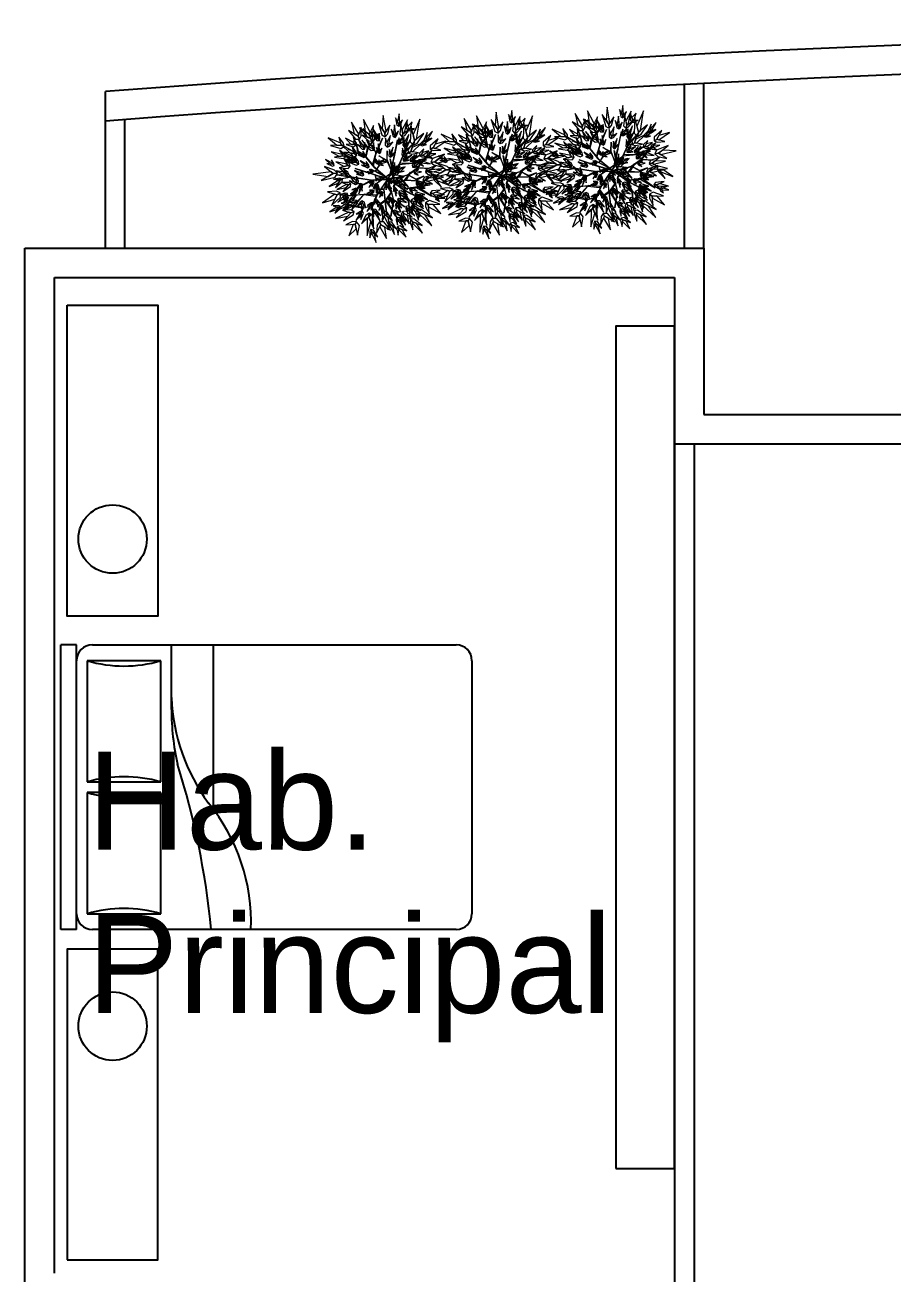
# Model space of a CAD drawing. Header units: millimetres. Extents: x -4 to 161, y -89 to 328.
# Drawn here: x 141.75 to 146.17, y 281.01 to 287.39 of the extents above; entities that cross this region are included whole.
import ezdxf
from ezdxf.enums import TextEntityAlignment as Align

# ---------------------------------------------------------------- set-up
doc = ezdxf.new("R2010")
doc.units = ezdxf.units.MM
doc.layers.add('19-JARDINERIA', color=80, linetype='Continuous', lineweight=0)
doc.layers.add('EQUIP-MOBILIARIO', color=253, linetype='Continuous')
doc.layers.add('VEGETACION', color=7, linetype='Continuous', lineweight=9, true_color=0xa3cf44)
doc.styles.add('ATT', font='txt')
doc.styles.get("Standard").update_dxf_attribs({"font": 'arial.ttf'})

# ---------------------------------------------------------------- blocks, each defined once
blk = doc.blocks.new('12PBED03')
at = {"color": 0, "linetype": 'ByBlock'}
for p, q in [((3, 54), (0, 54)), ((0, 0), (0, 54)), ((3, 0), (3, 54)), ((6, 54), (75, 54)), ((21, 41.758136), (21, 54)), ((29, 23), (29, 54)), ((19, 51), (5, 51)), ((5, 51), (5, 28)), ((19, 28), (19, 51)), ((78, 51), (78, 3)), ((5, 28), (19, 28)), ((5, 26), (5, 3)), ((19, 26), (5, 26)), ((19, 3), (19, 26)), ((5, 3), (19, 3)), ((3, 0), (0, 0)), ((75, 0), (6, 0))]:
    blk.add_line(p, q, dxfattribs=at)
for centre, radius, start, end in [((6, 51), 3, 90, 180), ((75, 51), 3, 0, 90), ((12, 75), 25, 253.739795, 286.260205), ((57.725806, 45.629032), 36.761918, 182.539782, 216.040311), ((69.004289, 41.742518), 48.004291, 179.981359, 192.466744), ((-120.191801, -13.95004), 149.36804, 5.357156, 17.666547), ((12, 4), 25, 73.739795, 106.260205), ((12, 50), 25, 253.739795, 286.260205), ((0.75, 1.5), 35.338541, 357.56726, 39.546081), ((6, 3), 3, 180, 270), ((12, -21), 25, 73.739795, 106.260205), ((75, 3), 3, 270, 0)]:
    blk.add_arc(centre, radius, start, end, dxfattribs=at)
at = {"color": 0, "linetype": 'ByBlock', "style": 'ATT'}
for tag, flags, p in [('ITEM', 3, (50, 33)), ('ROOM_NUMBER', 1, (50, 18.5))]:
    blk.add_attdef(tag, text='', height=6, dxfattribs=dict(at, flags=flags)).set_placement(p, align=Align.CENTER)
blk = doc.blocks.new('A$C50677734')
at = {"color": 62, "linetype": 'ByBlock'}
blk.add_line((0.961, 2.557, -0.722), (0.961, 2.557, -0.722), dxfattribs=at)
for points in [[(1.123, 2.924, -1.578), (1.129, 2.988, -1.599), (0.808, 3.358, -1.808), (0.983, 2.99, -1.637)], [(1.315, 3.068, -1.214), (1.333, 3.089, -1.219), (1.317, 3.296, -1.265), (1.286, 3.126, -1.227)], [(1.648, 2.969, -1.42), (1.665, 3.004, -1.431), (1.564, 3.287, -1.538), (1.584, 3.038, -1.45)], [(1.867, 3.082, -1.712), (1.859, 3.166, -1.767), (1.695, 3.391, -1.914), (1.78, 3.123, -1.739)], [(1.859, 3.166, -1.767), (1.89, 3.204, -1.791), (1.825, 3.556, -2.022), (1.791, 3.261, -1.829)], [(1.867, 3.082, -1.712), (1.931, 3.143, -1.752), (1.996, 3.335, -1.877), (1.859, 3.165, -1.766)], [(2.299, 2.934, -1.202), (2.351, 2.947, -1.232), (2.507, 3.287, -1.532), (2.294, 3.057, -1.286)], [(1.192, 2.831, -1.529), (1.123, 2.924, -1.578), (0.788, 3.079, -1.717), (1.07, 2.821, -1.556)], [(1.192, 2.831, -1.529), (1.215, 2.945, -1.562), (1.146, 3.213, -1.672), (1.124, 2.923, -1.578)], [(1.315, 3.019, -1.203), (1.315, 3.068, -1.214), (1.245, 3.206, -1.245), (1.274, 3.046, -1.209)], [(1.315, 3.019, -1.203), (1.35, 3.052, -1.211), (1.392, 3.161, -1.235), (1.315, 3.067, -1.214)], [(1.513, 2.725, -1.629), (1.532, 2.762, -1.651), (1.414, 3.037, -1.873), (1.438, 2.788, -1.691)], [(1.667, 2.9, -1.394), (1.648, 2.969, -1.42), (1.493, 3.132, -1.491), (1.597, 2.922, -1.408)], [(1.667, 2.9, -1.394), (1.705, 2.96, -1.412), (1.723, 3.129, -1.468), (1.648, 2.968, -1.419)], [(1.705, 2.693, -1.366), (1.731, 2.722, -1.378), (1.708, 3.017, -1.498), (1.661, 2.775, -1.399)], [(1.865, 2.675, -1.448), (1.865, 2.762, -1.463), (1.741, 3.005, -1.504), (1.792, 2.723, -1.456)], [(1.865, 2.762, -1.463), (1.895, 2.798, -1.469), (1.868, 3.165, -1.531), (1.813, 2.864, -1.48)], [(1.93, 2.667, -1.859), (1.922, 2.651, -1.892), (1.871, 2.952, -1.868), (1.89, 2.894, -1.859)], [(2.069, 2.847, -1.125), (2.069, 2.905, -1.191), (1.945, 3.069, -1.375), (1.996, 2.879, -1.161)], [(2.069, 2.905, -1.191), (2.099, 2.93, -1.218), (2.072, 3.177, -1.496), (2.018, 2.974, -1.268)], [(2.069, 2.847, -1.125), (2.13, 2.886, -1.169), (2.202, 3.016, -1.315), (2.069, 2.904, -1.19)], [(2.255, 2.858, -1.131), (2.299, 2.934, -1.202), (2.284, 3.228, -1.401), (2.198, 2.946, -1.171)], [(2.255, 2.858, -1.131), (2.353, 2.87, -1.179), (2.531, 2.993, -1.337), (2.298, 2.933, -1.201)], [(2.462, 2.651, -1.871), (2.511, 2.724, -1.961), (2.503, 3.029, -2.211), (2.403, 2.75, -1.92)], [(2.511, 2.724, -1.961), (2.567, 2.731, -1.998), (2.745, 3.062, -2.376), (2.509, 2.851, -2.066)], [(0.72, 2.525, -1.582), (0.702, 2.581, -1.617), (0.326, 2.719, -1.966), (0.588, 2.507, -1.679)], [(0.805, 2.484, -1.499), (0.785, 2.59, -1.555), (0.64, 2.774, -1.739), (0.721, 2.524, -1.581)], [(1.077, 2.671, -1.023), (1.062, 2.707, -1.034), (0.784, 2.819, -1.145), (0.983, 2.668, -1.054)], [(1.14, 2.639, -0.997), (1.077, 2.671, -1.023), (0.852, 2.664, -1.097), (1.078, 2.601, -1.011)], [(1.14, 2.639, -0.997), (1.121, 2.707, -1.015), (1.008, 2.833, -1.073), (1.078, 2.67, -1.023)], [(1.292, 2.521, -1.748), (1.316, 2.469, -1.764), (1.029, 2.757, -1.825), (1.123, 2.679, -1.782)], [(1.545, 1.991, -1.825), (1.545, 1.991, -1.791), (1.15, 2.824, -1.687)], [(1.339, 2.573, -1.131), (1.318, 2.63, -1.147), (1.177, 2.76, -1.19), (1.279, 2.587, -1.14)], [(1.318, 2.63, -1.147), (1.33, 2.662, -1.153), (1.223, 2.897, -1.218), (1.259, 2.685, -1.165)], [(1.277, 2.552, -1.715), (1.349, 2.86, -1.329), (1.26, 2.582, -1.705), (1.277, 2.552, -1.715)], [(1.339, 2.573, -1.131), (1.366, 2.626, -1.142), (1.368, 2.771, -1.176), (1.319, 2.629, -1.147)], [(1.535, 2.658, -1.576), (1.513, 2.725, -1.629), (1.334, 2.874, -1.776), (1.454, 2.672, -1.605)], [(1.535, 2.658, -1.576), (1.578, 2.722, -1.612), (1.598, 2.893, -1.729), (1.513, 2.724, -1.628)], [(1.705, 2.623, -1.337), (1.705, 2.693, -1.366), (1.599, 2.888, -1.446), (1.643, 2.662, -1.353)], [(1.705, 2.504, -0.643), (1.705, 2.574, -0.671), (1.599, 2.769, -0.751), (1.643, 2.542, -0.659)], [(1.745, 2.671, -1.296), (1.744, 2.691, -1.3), (1.631, 2.792, -1.349), (1.7, 2.686, -1.309)], [(1.77, 2.645, -1.284), (1.745, 2.671, -1.296), (1.637, 2.707, -1.328), (1.734, 2.638, -1.29)], [(1.705, 2.574, -0.671), (1.731, 2.603, -0.683), (1.708, 2.898, -0.804), (1.661, 2.656, -0.705)], [(1.705, 2.623, -1.337), (1.757, 2.67, -1.356), (1.82, 2.825, -1.42), (1.705, 2.692, -1.365)], [(1.705, 2.504, -0.643), (1.757, 2.551, -0.662), (1.82, 2.706, -0.725), (1.705, 2.573, -0.671)], [(1.77, 2.645, -1.284), (1.772, 2.681, -1.292), (1.739, 2.76, -1.317), (1.746, 2.671, -1.295)], [(1.865, 2.675, -1.448), (1.925, 2.734, -1.458), (1.998, 2.926, -1.491), (1.865, 2.761, -1.463)], [(1.965, 2.465, -0.591), (1.965, 2.515, -0.595), (1.895, 2.655, -0.608), (1.924, 2.493, -0.593)], [(1.957, 2.443, -1.892), (1.969, 2.468, -1.849), (1.93, 2.667, -1.859), (1.922, 2.651, -1.892)], [(1.926, 2.659, -1.886), (1.953, 2.694, -1.886), (2.134, 2.891, -2.021)], [(1.965, 2.515, -0.595), (1.983, 2.536, -0.597), (1.967, 2.748, -0.617), (1.936, 2.574, -0.601)], [(2.114, 2.599, -0.969), (2.135, 2.649, -1.002), (2.111, 2.821, -1.094), (2.078, 2.647, -0.987)], [(2.114, 2.599, -0.969), (2.168, 2.616, -0.991), (2.262, 2.705, -1.064), (2.134, 2.648, -1.001)], [(2.135, 2.649, -1.002), (2.163, 2.661, -1.016), (2.234, 2.877, -1.155), (2.125, 2.721, -1.041)], [(2.228, 2.382, -0.631), (2.247, 2.438, -0.677), (2.201, 2.631, -0.807), (2.18, 2.434, -0.656)], [(2.182, 2.555, -1.696), (2.213, 2.577, -1.653), (2.268, 2.796, -1.696)], [(2.247, 2.438, -0.677), (2.28, 2.453, -0.697), (2.34, 2.698, -0.892), (2.228, 2.519, -0.732)], [(2.408, 2.565, -1.556), (2.432, 2.631, -1.61), (2.383, 2.857, -1.76), (2.353, 2.626, -1.586)], [(2.408, 2.565, -1.556), (2.481, 2.589, -1.592), (2.603, 2.71, -1.711), (2.432, 2.63, -1.609)], [(2.432, 2.631, -1.61), (2.47, 2.648, -1.632), (2.546, 2.934, -1.858), (2.412, 2.726, -1.673)], [(2.462, 2.651, -1.871), (2.567, 2.651, -1.932), (2.762, 2.756, -2.131), (2.51, 2.723, -1.96)], [(2.51, 2.407, -0.8), (2.541, 2.461, -0.81), (2.549, 2.656, -0.837), (2.482, 2.463, -0.805)], [(2.541, 2.461, -0.81), (2.572, 2.474, -0.814), (2.684, 2.711, -0.856), (2.545, 2.543, -0.821)], [(0.467, 2.31, -1.383), (0.457, 2.34, -1.396), (0.24, 2.43, -1.521), (0.393, 2.307, -1.418)], [(0.517, 2.284, -1.354), (0.467, 2.31, -1.383), (0.289, 2.302, -1.466), (0.466, 2.252, -1.37)], [(0.658, 2.174, -1.27), (0.644, 2.204, -1.276), (0.4, 2.295, -1.33), (0.577, 2.171, -1.284)], [(0.805, 2.484, -1.499), (0.72, 2.525, -1.582), (0.404, 2.48, -1.814), (0.713, 2.413, -1.545)], [(0.517, 2.284, -1.354), (0.503, 2.34, -1.374), (0.418, 2.443, -1.44), (0.468, 2.31, -1.383)], [(0.841, 2.331, -1.236), (0.822, 2.362, -1.255), (0.568, 2.395, -1.447), (0.762, 2.304, -1.29)], [(0.714, 2.148, -1.257), (0.695, 2.205, -1.268), (0.593, 2.309, -1.298), (0.659, 2.174, -1.27)], [(0.9, 2.318, -1.191), (0.841, 2.331, -1.236), (0.653, 2.264, -1.363), (0.854, 2.264, -1.216)], [(0.691, 2.205, -0.886), (0.724, 2.236, -0.907), (0.768, 2.376, -0.967), (0.681, 2.252, -0.898)], [(0.724, 2.236, -0.907), (0.75, 2.237, -0.916), (0.879, 2.381, -1.006), (0.743, 2.295, -0.932)], [(0.9, 2.318, -1.191), (0.871, 2.377, -1.222), (0.754, 2.467, -1.322), (0.842, 2.331, -1.236)], [(1.136, 1.939, -1.405), (1.119, 1.944, -1.405), (0.786, 2.359, -0.728)], [(1.103, 2.424, -1.414), (1.093, 2.462, -1.424), (0.831, 2.61, -1.53), (1.009, 2.434, -1.443)], [(1.163, 2.385, -1.389), (1.103, 2.424, -1.414), (0.879, 2.447, -1.484), (1.095, 2.355, -1.403)], [(1.163, 2.385, -1.389), (1.152, 2.455, -1.406), (1.055, 2.594, -1.461), (1.104, 2.424, -1.414)], [(1.273, 2.231, -0.709), (1.282, 2.288, -0.757), (1.202, 2.464, -0.893), (1.217, 2.272, -0.736)], [(1.33, 2.105, -1.405), (1.342, 2.091, -1.387), (1.236, 2.318, -0.976)], [(1.282, 2.288, -0.757), (1.311, 2.308, -0.778), (1.326, 2.552, -0.982), (1.249, 2.362, -0.814)], [(1.273, 2.231, -0.709), (1.331, 2.261, -0.741), (1.412, 2.379, -0.849), (1.282, 2.287, -0.757)], [(1.552, 2.236, -0.472), (1.543, 2.284, -0.484), (1.45, 2.403, -0.529), (1.508, 2.254, -0.486)], [(1.543, 2.284, -0.484), (1.556, 2.308, -0.486), (1.503, 2.508, -0.538), (1.505, 2.334, -0.503)], [(1.552, 2.236, -0.472), (1.58, 2.277, -0.474), (1.599, 2.393, -0.493), (1.543, 2.284, -0.484)], [(1.711, 1.973, -1.516), (1.711, 1.988, -1.568), (1.555, 2.518, -0.839), (1.555, 2.518, -0.832)], [(1.795, 2.242, -2.207), (1.795, 2.291, -2.217), (1.724, 2.429, -2.245), (1.754, 2.269, -2.213)], [(1.795, 2.239, -0.397), (1.795, 2.288, -0.406), (1.724, 2.426, -0.434), (1.754, 2.266, -0.402)], [(1.795, 2.291, -2.217), (1.812, 2.312, -2.221), (1.797, 2.52, -2.263), (1.766, 2.349, -2.229)], [(1.795, 2.288, -0.406), (1.812, 2.309, -0.411), (1.797, 2.517, -0.452), (1.766, 2.346, -0.418)], [(1.795, 2.242, -2.207), (1.83, 2.275, -2.214), (1.871, 2.385, -2.236), (1.795, 2.291, -2.217)], [(1.795, 2.239, -0.397), (1.83, 2.272, -0.403), (1.871, 2.381, -0.425), (1.795, 2.287, -0.406)], [(1.878, 2.147, -2.168), (1.863, 2.117, -2.134), (1.961, 2.451, -1.843), (1.965, 2.459, -1.859)], [(1.905, 2.203, -2.055), (1.886, 2.164, -2.097), (2.192, 2.281, -1.405), (2.2, 2.298, -1.405)], [(1.961, 2.451, -1.843), (1.965, 2.459, -1.859), (2.182, 2.555, -1.696), (2.174, 2.538, -1.678)], [(1.965, 2.465, -0.591), (2, 2.499, -0.594), (2.042, 2.61, -0.604), (1.965, 2.514, -0.595)], [(2.182, 2.555, -1.696), (2.174, 2.538, -1.678), (2.638, 2.513, -1.329), (2.649, 2.535, -1.329)], [(2.192, 2.281, -1.405), (2.2, 2.298, -1.405), (2.621, 2.372, -0.728)], [(2.2, 2.298, -1.405), (2.2, 2.298, -1.372), (2.322, 2.487, -0.967), (2.29, 2.462, -1.071)], [(2.228, 2.382, -0.631), (2.29, 2.403, -0.662), (2.392, 2.508, -0.765), (2.247, 2.438, -0.676)], [(2.243, 2.205, -0.515), (2.276, 2.236, -0.536), (2.32, 2.376, -0.596), (2.233, 2.252, -0.527)], [(2.276, 2.236, -0.536), (2.302, 2.237, -0.545), (2.431, 2.381, -0.635), (2.295, 2.295, -0.561)], [(2.495, 2.142, -0.603), (2.548, 2.16, -0.654), (2.661, 2.312, -0.795), (2.503, 2.211, -0.631)], [(2.51, 2.407, -0.8), (2.569, 2.423, -0.806), (2.682, 2.517, -0.828), (2.54, 2.461, -0.809)], [(0.532, 1.96, -1.921), (0.519, 2.009, -1.929), (0.182, 2.207, -2.011), (0.412, 1.977, -1.944)], [(0.608, 1.908, -1.901), (0.532, 1.96, -1.921), (0.244, 1.998, -1.975), (0.522, 1.873, -1.912)], [(0.714, 2.148, -1.257), (0.658, 2.174, -1.27), (0.464, 2.166, -1.302), (0.661, 2.116, -1.262)], [(0.608, 1.908, -1.901), (0.594, 1.997, -1.914), (0.47, 2.177, -1.958), (0.533, 1.96, -1.92)], [(0.82, 2.024, -1.052), (0.798, 2.058, -1.06), (0.496, 2.125, -1.139), (0.725, 2.007, -1.074)], [(0.891, 2.003, -1.033), (0.82, 2.024, -1.052), (0.594, 1.981, -1.104), (0.834, 1.955, -1.044)], [(0.817, 1.749, -1.696), (0.835, 1.749, -1.678), (0.654, 2.178, -1.329), (0.63, 2.178, -1.329)], [(0.691, 2.205, -0.886), (0.737, 2.201, -0.9), (0.839, 2.241, -0.948), (0.724, 2.236, -0.907)], [(0.891, 2.003, -1.033), (0.858, 2.067, -1.046), (0.721, 2.174, -1.087), (0.821, 2.024, -1.052)], [(0.969, 2.14, -0.936), (0.954, 2.161, -0.943), (0.754, 2.188, -1.013), (0.909, 2.123, -0.956)], [(1.119, 1.944, -1.405), (1.119, 1.944, -1.372), (0.8, 1.994, -0.967), (0.83, 1.966, -1.071)], [(1.016, 2.13, -0.919), (0.969, 2.14, -0.936), (0.825, 2.098, -0.983), (0.982, 2.095, -0.929)], [(1.016, 2.13, -0.919), (0.992, 2.171, -0.931), (0.897, 2.233, -0.968), (0.97, 2.14, -0.936)], [(1.112, 2.184, -2.148), (1.096, 2.205, -2.155), (0.897, 2.232, -2.225), (1.052, 2.167, -2.167)], [(1.308, 2.131, -1.375), (1.33, 2.105, -1.405), (0.933, 2.241, -1.234)], [(1.159, 2.174, -2.131), (1.112, 2.184, -2.148), (0.968, 2.143, -2.194), (1.124, 2.139, -2.14)], [(1.159, 2.174, -2.131), (1.135, 2.215, -2.142), (1.04, 2.277, -2.179), (1.113, 2.184, -2.147)], [(1.273, 2.144, -0.577), (1.247, 2.153, -0.58), (1.056, 2.065, -0.61), (1.228, 2.096, -0.585)], [(1.319, 2.162, -0.57), (1.276, 2.183, -0.574), (1.158, 2.183, -0.59), (1.273, 2.145, -0.577)], [(1.319, 2.162, -0.57), (1.273, 2.144, -0.577), (1.167, 2.029, -0.597), (1.308, 2.113, -0.574)], [(1.564, 1.963, -1.791), (1.527, 2.007, -1.791), (1.33, 2.105, -1.405), (1.342, 2.091, -1.387)], [(1.558, 1.938, -0.414), (1.533, 1.964, -0.416), (1.449, 1.995, -0.424), (1.521, 1.938, -0.417)], [(1.794, 1.654, -2.278), (1.794, 1.654, -2.321), (1.561, 1.967, -1.825), (1.561, 1.967, -1.791)], [(1.709, 1.979, -1.568), (1.692, 1.972, -1.525), (1.593, 1.873, -1.157), (1.624, 1.886, -1.157)], [(1.745, 2.113, -0.765), (1.744, 2.133, -0.77), (1.631, 2.234, -0.818), (1.7, 2.128, -0.778)], [(1.77, 2.087, -0.753), (1.745, 2.113, -0.765), (1.637, 2.149, -0.797), (1.734, 2.08, -0.76)], [(1.818, 1.675, -2.321), (1.818, 1.675, -2.407), (1.711, 1.982, -1.568), (1.711, 1.963, -1.525)], [(1.77, 2.087, -0.753), (1.772, 2.123, -0.761), (1.739, 2.202, -0.787), (1.746, 2.113, -0.765)], [(1.814, 1.871, -1.157), (1.776, 2.169, -0.566), (1.817, 1.847, -1.105)], [(1.793, 2.036, -0.805), (1.973, 2.045, -0.542), (1.793, 2.047, -0.738)], [(1.817, 1.648, -2.64), (1.821, 1.684, -2.64), (1.868, 2.15, -2.168), (1.864, 2.117, -2.134)], [(2.011, 2.088, -0.394), (2.021, 2.116, -0.434), (1.995, 2.238, -0.531), (1.985, 2.129, -0.407)], [(1.991, 2.094, -0.392), (2.027, 2.063, -0.408), (2.176, 2.023, -0.44), (2.04, 2.105, -0.392)], [(1.991, 2.094, -0.392), (1.991, 2.049, -0.411), (2.041, 1.951, -0.457), (2.026, 2.063, -0.408)], [(2.021, 2.116, -0.434), (2.038, 2.118, -0.455), (2.07, 2.246, -0.622), (2.011, 2.167, -0.475)], [(2.011, 2.088, -0.394), (2.044, 2.086, -0.429), (2.098, 2.124, -0.528), (2.021, 2.116, -0.434)], [(2.027, 2.063, -0.408), (2.03, 2.038, -0.419), (2.191, 1.916, -0.486), (2.089, 2.046, -0.422)], [(2.21, 1.954, -0.924), (2.18, 1.912, -0.952), (2.179, 2.19, -0.652)], [(2.21, 1.954, -0.918), (2.218, 1.957, -0.952), (2.413, 2.087, -0.719)], [(2.243, 2.205, -0.515), (2.289, 2.201, -0.529), (2.391, 2.241, -0.577), (2.276, 2.236, -0.536)], [(2.316, 1.925, -0.35), (2.363, 1.94, -0.358), (2.474, 2.049, -0.382), (2.329, 1.973, -0.354)], [(2.39, 1.852, -1.215), (2.359, 1.839, -1.258), (2.801, 2.02, -1.105), (2.628, 1.949, -1.123)], [(2.363, 1.94, -0.358), (2.388, 1.93, -0.362), (2.583, 2.008, -0.398), (2.41, 1.986, -0.368)], [(2.495, 2.142, -0.603), (2.548, 2.105, -0.637), (2.685, 2.087, -0.749), (2.547, 2.16, -0.653)], [(2.548, 2.16, -0.654), (2.578, 2.143, -0.675), (2.794, 2.243, -0.888), (2.595, 2.223, -0.713)], [(0.346, 1.694, -1.858), (0.313, 1.738, -1.908), (0, 1.665, -2.398), (0.26, 1.605, -1.991)], [(0.42, 1.701, -1.741), (0.346, 1.694, -1.858), (0.143, 1.479, -2.175), (0.382, 1.583, -1.8)], [(0.42, 1.701, -1.741), (0.367, 1.791, -1.824), (0.199, 1.889, -2.087), (0.347, 1.694, -1.856)], [(0.684, 1.729, -0.948), (0.662, 1.75, -0.962), (0.437, 1.731, -1.103), (0.621, 1.692, -0.987)], [(0.737, 1.729, -0.914), (0.684, 1.729, -0.948), (0.535, 1.64, -1.041), (0.708, 1.677, -0.933)], [(0.737, 1.729, -0.914), (0.701, 1.772, -0.937), (0.583, 1.824, -1.011), (0.685, 1.729, -0.947)], [(0.915, 1.862, -1.002), (0.884, 1.874, -1.027), (0.732, 1.75, -1.279), (0.892, 1.796, -1.072)], [(0.954, 1.887, -0.942), (0.9, 1.914, -0.982), (0.78, 1.912, -1.115), (0.915, 1.863, -1.001)], [(1.026, 1.631, -0.669), (1.006, 1.648, -0.673), (0.797, 1.633, -0.714), (0.968, 1.601, -0.681)], [(0.954, 1.887, -0.942), (0.915, 1.862, -1.002), (0.862, 1.703, -1.169), (0.965, 1.821, -0.975)], [(1.076, 1.631, -0.659), (1.042, 1.665, -0.666), (0.933, 1.707, -0.688), (1.027, 1.631, -0.669)], [(1.316, 1.654, -2.168), (1.349, 1.654, -2.134), (1.006, 1.596, -1.843), (0.997, 1.596, -1.859)], [(1.186, 1.643, -1.264), (1.141, 1.634, -1.282), (1.059, 1.571, -1.341), (1.165, 1.606, -1.291)], [(1.256, 1.667, -2.055), (1.297, 1.654, -2.097), (1.136, 1.939, -1.405), (1.119, 1.944, -1.405)], [(1.186, 1.643, -1.264), (1.165, 1.605, -1.291), (1.169, 1.466, -1.365), (1.21, 1.602, -1.279)], [(1.323, 1.803, -1.082), (1.317, 1.823, -1.085), (1.181, 1.898, -1.12), (1.275, 1.808, -1.092)], [(1.354, 1.783, -1.074), (1.323, 1.803, -1.082), (1.208, 1.815, -1.105), (1.32, 1.768, -1.078)], [(1.354, 1.783, -1.074), (1.347, 1.819, -1.079), (1.296, 1.889, -1.098), (1.324, 1.803, -1.082)], [(1.821, 1.654, -2.64), (1.784, 1.654, -2.64), (1.316, 1.654, -2.168), (1.349, 1.654, -2.134)], [(1.5, 1.824, -0.362), (1.475, 1.825, -0.371), (1.34, 1.693, -0.47), (1.479, 1.768, -0.389)], [(1.5, 1.8, -1.849), (1.475, 1.801, -1.859), (1.34, 1.669, -1.958), (1.479, 1.744, -1.876)], [(1.52, 1.938, -0.417), (1.505, 1.951, -0.419), (1.346, 1.939, -0.433), (1.476, 1.916, -0.421)], [(1.534, 1.852, -0.338), (1.489, 1.86, -0.354), (1.386, 1.828, -0.406), (1.5, 1.824, -0.361)], [(1.534, 1.828, -1.825), (1.489, 1.836, -1.841), (1.386, 1.804, -1.893), (1.5, 1.8, -1.849)], [(1.527, 1.593, -1.568), (1.545, 1.593, -1.525), (1.402, 1.746, -1.157), (1.392, 1.746, -1.157)], [(1.558, 1.938, -0.414), (1.52, 1.938, -0.417), (1.415, 1.885, -0.427), (1.537, 1.907, -0.416)], [(1.534, 1.852, -0.338), (1.5, 1.824, -0.362), (1.45, 1.69, -0.427), (1.542, 1.805, -0.351)], [(1.534, 1.828, -1.825), (1.5, 1.8, -1.849), (1.45, 1.666, -1.914), (1.542, 1.781, -1.838)], [(1.794, 1.657, -2.321), (1.794, 1.657, -2.407), (1.527, 1.59, -1.568), (1.545, 1.59, -1.525)], [(2.017, 1.654, -1.148), (2.017, 1.654, -1.191), (1.552, 1.829, -0.48), (1.573, 1.829, -0.575)], [(1.781, 1.633, -2.168), (1.807, 1.655, -2.134), (1.586, 1.386, -1.843), (1.579, 1.38, -1.859)], [(1.745, 1.8, -2.15), (1.744, 1.82, -2.155), (1.631, 1.921, -2.203), (1.7, 1.815, -2.163)], [(1.77, 1.774, -2.138), (1.745, 1.8, -2.15), (1.637, 1.835, -2.182), (1.734, 1.767, -2.145)], [(1.77, 1.774, -2.138), (1.772, 1.809, -2.146), (1.739, 1.889, -2.172), (1.746, 1.799, -2.15)], [(1.755, 1.63, -0.626), (1.778, 1.604, -0.662), (1.897, 1.577, -0.762), (1.799, 1.643, -0.646)], [(1.821, 1.611, -2.682), (1.821, 1.596, -4.18), (1.76, 1.648, -4.18), (1.775, 1.648, -2.682)], [(1.812, 1.648, -4.18), (1.76, 1.648, -4.18), (1.775, 1.648, -2.682), (1.812, 1.648, -2.682)], [(1.818, 1.648, -2.64), (1.775, 1.648, -2.682), (1.775, 1.648, -2.682), (1.803, 1.648, -2.364)], [(1.778, 1.654, -2.597), (1.821, 1.654, -2.64), (1.836, 1.654, -2.364), (1.794, 1.654, -2.321)], [(1.836, 1.654, -2.364), (1.794, 1.654, -2.321), (1.907, 1.654, -2.03), (1.907, 1.654, -2.073)], [(1.815, 1.645, -2.64), (1.841, 1.62, -2.64), (2.004, 1.434, -2.444), (1.98, 1.457, -2.41)], [(1.818, 1.452, -1.148), (1.818, 1.452, -1.191), (2.281, 1.899, -0.48), (2.189, 1.795, -0.575)], [(1.818, 1.838, -1.157), (1.818, 1.872, -1.157), (1.818, 1.685, -0.471), (1.818, 1.685, -0.581)], [(1.818, 1.691, -2.597), (1.818, 1.648, -2.64), (1.818, 1.633, -2.364), (1.818, 1.675, -2.321)], [(1.818, 1.633, -2.364), (1.818, 1.675, -2.321), (1.818, 1.562, -2.03), (1.818, 1.562, -2.073)], [(1.821, 1.654, -2.64), (1.821, 1.611, -2.682), (1.821, 1.596, -2.407), (1.821, 1.639, -2.364)], [(1.821, 1.648, -4.18), (1.821, 1.596, -4.18), (1.821, 1.611, -2.682), (1.821, 1.648, -2.682)], [(1.907, 1.654, -2.03), (1.907, 1.654, -2.073), (2.289, 1.624, -1.825), (2.289, 1.624, -1.791)], [(1.908, 1.655, -2.03), (1.948, 1.672, -1.996), (2.01, 1.697, -1.543), (1.993, 1.69, -1.516)], [(1.929, 1.586, -1.343), (2.001, 1.564, -1.411), (2.243, 1.636, -1.598), (1.994, 1.653, -1.381)], [(2.01, 1.697, -1.543), (1.993, 1.69, -1.516), (2.35, 1.836, -1.225), (2.359, 1.839, -1.252)], [(1.999, 1.695, -1.516), (2.026, 1.686, -1.473), (2.06, 1.654, -1.182), (2.032, 1.654, -1.182)], [(2.05, 1.713, -1.182), (2.024, 1.703, -1.182), (2.082, 1.611, -0.505)], [(2.041, 1.71, -1.182), (2.05, 1.713, -1.114), (2.21, 1.954, -0.918), (2.218, 1.957, -0.952)], [(2.102, 1.634, -0.321), (2.131, 1.656, -0.331), (2.18, 1.753, -0.377), (2.098, 1.668, -0.337)], [(2.102, 1.634, -0.321), (2.138, 1.63, -0.319), (2.223, 1.656, -0.331), (2.131, 1.655, -0.331)], [(2.131, 1.656, -0.331), (2.152, 1.655, -0.331), (2.268, 1.754, -0.377), (2.152, 1.696, -0.35)], [(2.289, 1.624, -1.825), (2.289, 1.624, -1.791), (2.997, 1.751, -1.687)], [(2.316, 1.925, -0.35), (2.358, 1.902, -0.355), (2.475, 1.896, -0.374), (2.362, 1.94, -0.358)], [(2.35, 1.836, -1.225), (2.359, 1.839, -1.252), (2.566, 1.924, -0.805), (2.501, 1.897, -0.9)], [(2.531, 1.651, -0.504), (2.581, 1.665, -0.54), (2.697, 1.79, -0.639), (2.545, 1.708, -0.524)], [(2.531, 1.651, -0.504), (2.577, 1.619, -0.528), (2.702, 1.6, -0.607), (2.581, 1.665, -0.539)], [(0.705, 1.505, -1.412), (0.648, 1.518, -1.429), (0.277, 1.271, -1.607), (0.629, 1.387, -1.461)], [(0.797, 1.557, -1.369), (0.697, 1.59, -1.398), (0.448, 1.558, -1.491), (0.706, 1.506, -1.411)], [(0.797, 1.557, -1.369), (0.705, 1.505, -1.412), (0.526, 1.223, -1.529), (0.792, 1.447, -1.393)], [(0.945, 1.519, -0.812), (0.888, 1.502, -0.82), (0.779, 1.404, -0.848), (0.917, 1.465, -0.824)], [(0.917, 1.465, -0.824), (0.886, 1.451, -0.83), (0.784, 1.211, -0.882), (0.916, 1.383, -0.839)], [(1.016, 1.596, -1.892), (0.988, 1.596, -1.849), (0.826, 1.473, -1.859), (0.844, 1.473, -1.892)], [(1.076, 1.631, -0.659), (1.026, 1.631, -0.669), (0.888, 1.56, -0.696), (1.048, 1.589, -0.665)], [(0.945, 1.519, -0.812), (0.917, 1.465, -0.824), (0.917, 1.271, -0.859), (0.976, 1.465, -0.819)], [(1.11, 1.381, -0.709), (1.084, 1.382, -0.717), (0.945, 1.244, -0.801), (1.087, 1.324, -0.732)], [(1.145, 1.411, -0.689), (1.099, 1.417, -0.702), (0.994, 1.383, -0.746), (1.11, 1.381, -0.708)], [(1.536, 1.59, -1.516), (1.521, 1.59, -1.568), (1.004, 1.136, -0.839), (1.004, 1.136, -0.832)], [(1.145, 1.411, -0.689), (1.11, 1.381, -0.709), (1.056, 1.243, -0.764), (1.152, 1.362, -0.7)], [(1.165, 1.605, -1.291), (1.141, 1.598, -1.302), (1.067, 1.432, -1.414), (1.166, 1.547, -1.322)], [(1.423, 1.593, -0.708), (1.408, 1.603, -0.718), (1.288, 1.562, -0.815), (1.394, 1.563, -0.735)], [(1.431, 1.359, -0.561), (1.386, 1.346, -0.571), (1.3, 1.27, -0.604), (1.41, 1.317, -0.576)], [(1.409, 1.316, -0.576), (1.385, 1.306, -0.582), (1.306, 1.118, -0.644), (1.41, 1.252, -0.593)], [(1.452, 1.6, -0.685), (1.427, 1.621, -0.701), (1.355, 1.635, -0.752), (1.424, 1.593, -0.708)], [(1.452, 1.6, -0.685), (1.423, 1.593, -0.708), (1.355, 1.522, -0.773), (1.444, 1.566, -0.698)], [(1.431, 1.359, -0.561), (1.409, 1.316, -0.576), (1.411, 1.164, -0.617), (1.456, 1.316, -0.569)], [(1.672, 1.619, -0.621), (1.628, 1.605, -0.636), (1.548, 1.531, -0.682), (1.653, 1.578, -0.642)], [(1.653, 1.577, -0.642), (1.63, 1.567, -0.651), (1.563, 1.386, -0.741), (1.657, 1.516, -0.667)], [(1.772, 1.434, -0.924), (1.763, 1.434, -0.857), (1.564, 1.222, -0.557)], [(1.713, 1.399, -0.317), (1.681, 1.392, -0.332), (1.622, 1.347, -0.381), (1.699, 1.372, -0.339)], [(1.699, 1.371, -0.339), (1.682, 1.366, -0.348), (1.632, 1.246, -0.441), (1.702, 1.329, -0.365)], [(1.672, 1.619, -0.621), (1.653, 1.577, -0.642), (1.664, 1.432, -0.702), (1.699, 1.579, -0.633)], [(1.713, 1.399, -0.317), (1.699, 1.371, -0.339), (1.706, 1.271, -0.401), (1.733, 1.369, -0.329)], [(1.818, 1.409, -1.182), (1.818, 1.437, -1.182), (1.711, 1.418, -0.505)], [(1.755, 1.63, -0.626), (1.745, 1.589, -0.65), (1.766, 1.503, -0.73), (1.778, 1.604, -0.661)], [(1.778, 1.604, -0.662), (1.775, 1.581, -0.677), (1.885, 1.48, -0.828), (1.828, 1.592, -0.704)], [(1.872, 1.352, -0.425), (1.837, 1.318, -0.432), (1.796, 1.209, -0.454), (1.872, 1.303, -0.435)], [(1.817, 1.418, -1.182), (1.82, 1.409, -1.114), (2.055, 1.241, -0.918), (2.058, 1.233, -0.952)], [(1.818, 1.562, -2.03), (1.818, 1.519, -1.996), (1.818, 1.452, -1.543), (1.818, 1.47, -1.516)], [(1.818, 1.562, -2.03), (1.818, 1.562, -2.073), (1.818, 1.179, -1.825), (1.818, 1.179, -1.791)], [(1.818, 1.47, -1.516), (1.818, 1.443, -1.473), (1.818, 1.409, -1.182), (1.818, 1.437, -1.182)], [(1.818, 1.452, -1.543), (1.818, 1.47, -1.516), (1.818, 1.084, -1.225), (1.818, 1.075, -1.252)], [(1.856, 1.444, -0.292), (1.902, 1.427, -0.305), (2.054, 1.444, -0.341), (1.896, 1.473, -0.299)], [(1.856, 1.444, -0.292), (1.875, 1.4, -0.3), (1.961, 1.323, -0.329), (1.901, 1.427, -0.304)], [(1.872, 1.352, -0.425), (1.872, 1.302, -0.435), (1.943, 1.164, -0.463), (1.914, 1.324, -0.431)], [(1.902, 1.427, -0.305), (1.915, 1.403, -0.31), (2.112, 1.344, -0.364), (1.966, 1.434, -0.32)], [(1.929, 1.586, -1.343), (1.957, 1.505, -1.389), (2.09, 1.376, -1.538), (2, 1.564, -1.41)], [(2.033, 1.39, -2.33), (2.011, 1.427, -2.373), (1.935, 1.109, -1.966), (1.944, 1.093, -1.966)], [(2.004, 1.434, -2.444), (1.98, 1.457, -2.41), (2.193, 1.284, -2.119), (2.2, 1.278, -2.134)], [(2.001, 1.564, -1.411), (2.02, 1.522, -1.439), (2.331, 1.456, -1.722), (2.102, 1.593, -1.49)], [(2.011, 1.626, -0.924), (2.011, 1.617, -0.857), (2.222, 1.418, -0.557)], [(2.095, 1.609, -0.335), (2.132, 1.586, -0.36), (2.274, 1.583, -0.429), (2.137, 1.632, -0.348)], [(2.095, 1.609, -0.335), (2.102, 1.564, -0.352), (2.164, 1.478, -0.407), (2.132, 1.587, -0.359)], [(2.132, 1.586, -0.36), (2.139, 1.562, -0.37), (2.305, 1.479, -0.475), (2.192, 1.585, -0.389)], [(2.282, 1.625, -1.791), (2.341, 1.62, -1.791), (2.534, 1.347, -1.405), (2.516, 1.349, -1.387)], [(2.431, 1.593, -0.722), (2.475, 1.576, -0.74), (2.624, 1.593, -0.789), (2.471, 1.622, -0.732)], [(2.431, 1.593, -0.722), (2.448, 1.549, -0.734), (2.53, 1.472, -0.773), (2.474, 1.576, -0.739)], [(2.431, 1.3, -1.586), (2.475, 1.283, -1.604), (2.624, 1.301, -1.653), (2.471, 1.329, -1.596)], [(2.475, 1.576, -0.74), (2.487, 1.553, -0.747), (2.678, 1.494, -0.821), (2.537, 1.583, -0.76)], [(2.528, 1.435, -0.592), (2.574, 1.415, -0.602), (2.728, 1.425, -0.629), (2.57, 1.462, -0.597)], [(2.528, 1.435, -0.592), (2.545, 1.39, -0.599), (2.629, 1.308, -0.62), (2.573, 1.415, -0.602)], [(2.574, 1.415, -0.602), (2.586, 1.391, -0.606), (2.783, 1.323, -0.647), (2.638, 1.419, -0.613)], [(0.428, 1.219, -1.603), (0.394, 1.21, -1.614), (0.264, 0.972, -1.726), (0.421, 1.134, -1.634)], [(0.463, 1.273, -1.577), (0.4, 1.263, -1.595), (0.274, 1.175, -1.653), (0.429, 1.22, -1.603)], [(0.463, 1.273, -1.577), (0.428, 1.219, -1.603), (0.412, 1.016, -1.677), (0.492, 1.212, -1.592)], [(0.756, 1.204, -1.748), (0.652, 1.202, -1.811), (0.466, 1.099, -2.019), (0.712, 1.134, -1.84)], [(0.711, 1.133, -1.842), (0.656, 1.126, -1.881), (0.501, 0.805, -2.277), (0.721, 1.01, -1.952)], [(0.902, 0.993, -1.85), (0.835, 0.985, -1.878), (0.707, 0.901, -1.969), (0.868, 0.94, -1.89)], [(0.756, 1.204, -1.748), (0.711, 1.133, -1.842), (0.737, 0.84, -2.104), (0.819, 1.11, -1.8)], [(0.999, 1.194, -1.273), (0.955, 1.184, -1.288), (0.779, 0.89, -1.436), (0.986, 1.087, -1.314)], [(1.045, 1.26, -1.238), (0.964, 1.251, -1.262), (0.801, 1.146, -1.34), (0.999, 1.195, -1.273)], [(0.902, 0.993, -1.85), (0.868, 0.94, -1.891), (0.861, 0.733, -2.007), (0.935, 0.93, -1.873)], [(1.045, 1.26, -1.238), (0.999, 1.194, -1.273), (0.969, 0.938, -1.371), (1.079, 1.182, -1.258)], [(1.191, 1.067, -0.859), (1.157, 1.04, -0.88), (1.115, 0.952, -0.949), (1.191, 1.028, -0.889)], [(1.191, 1.027, -0.89), (1.174, 1.011, -0.903), (1.189, 0.844, -1.034), (1.221, 0.981, -0.926)], [(1.191, 1.067, -0.859), (1.191, 1.027, -0.89), (1.262, 0.916, -0.977), (1.233, 1.045, -0.876)], [(1.408, 1.121, -0.616), (1.362, 1.107, -0.626), (1.276, 1.031, -0.658), (1.386, 1.078, -0.63)], [(1.386, 1.078, -0.63), (1.361, 1.068, -0.637), (1.282, 0.88, -0.699), (1.386, 1.014, -0.648)], [(1.408, 1.121, -0.616), (1.386, 1.078, -0.63), (1.387, 0.926, -0.672), (1.432, 1.078, -0.624)], [(1.506, 1.141, -0.742), (1.482, 1.103, -0.758), (1.471, 0.997, -0.812), (1.519, 1.1, -0.765)], [(1.506, 1.141, -0.742), (1.519, 1.099, -0.766), (1.623, 1.002, -0.833), (1.553, 1.13, -0.755)], [(1.519, 1.099, -0.766), (1.508, 1.076, -0.776), (1.578, 0.903, -0.878), (1.563, 1.058, -0.794)], [(1.707, 1.237, -0.504), (1.657, 1.206, -0.517), (1.58, 1.086, -0.56), (1.696, 1.179, -0.524)], [(1.695, 1.179, -0.524), (1.669, 1.158, -0.532), (1.639, 0.908, -0.617), (1.718, 1.103, -0.549)], [(1.707, 1.237, -0.504), (1.695, 1.179, -0.524), (1.75, 0.998, -0.582), (1.752, 1.195, -0.517)], [(1.872, 1.302, -0.435), (1.855, 1.282, -0.44), (1.87, 1.073, -0.482), (1.901, 1.244, -0.447)], [(1.915, 1.043, -0.62), (1.891, 1.007, -0.643), (1.881, 0.913, -0.714), (1.929, 1.006, -0.65)], [(1.915, 1.043, -0.62), (1.929, 1.005, -0.651), (2.034, 0.92, -0.732), (1.963, 1.034, -0.634)], [(1.929, 1.005, -0.651), (1.918, 0.985, -0.665), (1.989, 0.831, -0.794), (1.973, 0.969, -0.685)], [(2.159, 0.993, -0.761), (2.118, 0.961, -0.792), (2.073, 0.863, -0.895), (2.162, 0.951, -0.807)], [(2.159, 0.993, -0.761), (2.162, 0.951, -0.807), (2.26, 0.839, -0.937), (2.212, 0.974, -0.787)], [(2.334, 1.184, -0.391), (2.323, 1.143, -0.415), (2.344, 1.057, -0.495), (2.357, 1.158, -0.426)], [(2.334, 1.184, -0.391), (2.357, 1.158, -0.427), (2.475, 1.131, -0.527), (2.378, 1.197, -0.411)], [(2.357, 1.158, -0.427), (2.354, 1.135, -0.442), (2.464, 1.034, -0.594), (2.406, 1.146, -0.469)], [(2.431, 1.3, -1.586), (2.448, 1.256, -1.598), (2.53, 1.179, -1.637), (2.474, 1.283, -1.604)], [(2.475, 1.283, -1.604), (2.487, 1.26, -1.611), (2.678, 1.201, -1.685), (2.537, 1.29, -1.625)], [(0.868, 0.94, -1.891), (0.832, 0.932, -1.908), (0.706, 0.695, -2.082), (0.864, 0.853, -1.94)], [(0.92, 0.745, -1.972), (0.854, 0.719, -2.006), (0.749, 0.602, -2.119), (0.903, 0.684, -2.022)], [(0.92, 0.745, -1.972), (0.902, 0.683, -2.023), (0.962, 0.479, -2.165), (0.975, 0.691, -2)], [(1.097, 0.896, -1.12), (1.044, 0.873, -1.139), (0.958, 0.77, -1.203), (1.08, 0.843, -1.148)], [(1.08, 0.842, -1.149), (1.053, 0.826, -1.161), (1, 0.595, -1.282), (1.095, 0.769, -1.182)], [(1.179, 0.823, -1.778), (1.134, 0.809, -1.793), (1.054, 0.734, -1.84), (1.16, 0.782, -1.799)], [(1.16, 0.781, -1.8), (1.136, 0.771, -1.808), (1.07, 0.589, -1.898), (1.164, 0.72, -1.824)], [(1.097, 0.896, -1.12), (1.08, 0.842, -1.149), (1.118, 0.666, -1.229), (1.137, 0.851, -1.136)], [(1.328, 0.852, -1.359), (1.246, 0.845, -1.411), (1.105, 0.754, -1.58), (1.298, 0.795, -1.435)], [(1.298, 0.794, -1.436), (1.255, 0.785, -1.468), (1.153, 0.526, -1.79), (1.314, 0.698, -1.525)], [(1.179, 0.823, -1.778), (1.16, 0.781, -1.8), (1.171, 0.635, -1.859), (1.206, 0.782, -1.79)], [(1.328, 0.852, -1.359), (1.298, 0.794, -1.436), (1.338, 0.566, -1.649), (1.385, 0.781, -1.401)], [(1.483, 0.86, -0.99), (1.432, 0.829, -1.001), (1.352, 0.709, -1.036), (1.47, 0.801, -1.006)], [(1.574, 0.745, -0.825), (1.507, 0.719, -0.859), (1.403, 0.602, -0.972), (1.556, 0.684, -0.875)], [(1.47, 0.801, -1.006), (1.443, 0.78, -1.013), (1.406, 0.526, -1.08), (1.49, 0.723, -1.025)], [(1.483, 0.86, -0.99), (1.47, 0.801, -1.006), (1.519, 0.615, -1.051), (1.526, 0.816, -0.999)], [(1.574, 0.745, -0.825), (1.556, 0.683, -0.876), (1.616, 0.479, -1.018), (1.629, 0.691, -0.853)], [(1.697, 0.836, -1.159), (1.636, 0.789, -1.195), (1.564, 0.635, -1.315), (1.697, 0.768, -1.212)], [(1.697, 0.767, -1.213), (1.667, 0.738, -1.235), (1.694, 0.444, -1.463), (1.748, 0.685, -1.276)], [(1.817, 0.812, -0.694), (1.765, 0.782, -0.705), (1.685, 0.661, -0.74), (1.804, 0.754, -0.71)], [(1.697, 0.836, -1.159), (1.697, 0.767, -1.213), (1.821, 0.572, -1.364), (1.77, 0.798, -1.189)], [(1.803, 0.753, -0.71), (1.777, 0.733, -0.717), (1.739, 0.478, -0.784), (1.823, 0.675, -0.729)], [(1.872, 0.824, -2.335), (1.837, 0.791, -2.341), (1.796, 0.681, -2.364), (1.872, 0.775, -2.345)], [(1.817, 0.812, -0.694), (1.803, 0.753, -0.71), (1.853, 0.567, -0.755), (1.86, 0.768, -0.703)], [(1.899, 0.843, -1.566), (1.862, 0.795, -1.567), (1.83, 0.649, -1.573), (1.907, 0.782, -1.571)], [(1.872, 0.775, -2.345), (1.855, 0.754, -2.349), (1.87, 0.546, -2.391), (1.901, 0.717, -2.356)], [(1.872, 0.824, -2.335), (1.872, 0.775, -2.345), (1.943, 0.637, -2.373), (1.914, 0.797, -2.34)], [(1.908, 0.781, -1.571), (1.89, 0.752, -1.571), (1.946, 0.492, -1.592), (1.954, 0.713, -1.578)], [(1.899, 0.843, -1.566), (1.908, 0.781, -1.571), (2.02, 0.62, -1.589), (1.955, 0.816, -1.572)], [(2.095, 0.847, -2.349), (2.132, 0.824, -2.374), (2.274, 0.821, -2.444), (2.137, 0.87, -2.363)], [(2.095, 0.847, -2.349), (2.102, 0.802, -2.366), (2.164, 0.716, -2.421), (2.132, 0.824, -2.374)], [(2.132, 0.824, -2.374), (2.139, 0.8, -2.385), (2.305, 0.717, -2.49), (2.192, 0.822, -2.404)], [(2.162, 0.951, -0.807), (2.142, 0.931, -0.827), (2.175, 0.754, -1.022), (2.202, 0.904, -0.862)], [(2.289, 0.875, -0.883), (2.283, 0.793, -0.903), (2.356, 0.608, -0.967), (2.345, 0.815, -0.912)], [(2.289, 0.875, -0.883), (2.346, 0.814, -0.912), (2.595, 0.728, -0.993), (2.374, 0.891, -0.899)], [(2.346, 0.814, -0.912), (2.348, 0.768, -0.924), (2.606, 0.53, -1.047), (2.45, 0.778, -0.946)], [(2.516, 0.943, -1.059), (2.506, 0.864, -1.09), (2.567, 0.692, -1.19), (2.566, 0.888, -1.104)], [(2.516, 0.943, -1.059), (2.567, 0.887, -1.104), (2.802, 0.817, -1.231), (2.597, 0.962, -1.084)], [(2.567, 0.887, -1.104), (2.567, 0.844, -1.123), (2.804, 0.628, -1.314), (2.665, 0.857, -1.157)]]:
    blk.add_3dface(points, dxfattribs=at)
at = {"color": 84, "linetype": 'ByBlock'}
for points in [[(2.691, 2.335, -1.073), (2.766, 2.399, -1.093), (2.884, 2.686, -1.151), (2.679, 2.434, -1.084)], [(2.766, 2.399, -1.093), (2.82, 2.399, -1.102), (3.117, 2.692, -1.188), (2.816, 2.519, -1.117)], [(2.691, 2.335, -1.073), (2.787, 2.325, -1.087), (3.007, 2.404, -1.132), (2.765, 2.398, -1.093)], [(2.817, 2.111, -0.843), (2.864, 2.147, -0.864), (2.943, 2.317, -0.924), (2.812, 2.172, -0.855)], [(2.864, 2.147, -0.864), (2.897, 2.144, -0.873), (3.085, 2.31, -0.964), (2.898, 2.218, -0.889)], [(3.12, 2.193, -1.666), (3.167, 2.226, -1.692), (3.248, 2.389, -1.765), (3.116, 2.254, -1.681)], [(3.167, 2.226, -1.692), (3.199, 2.221, -1.703), (3.387, 2.374, -1.813), (3.201, 2.294, -1.723)], [(2.721, 1.949, -0.574), (2.761, 1.949, -0.605), (2.872, 2.02, -0.691), (2.743, 1.991, -0.591)], [(2.761, 1.949, -0.605), (2.777, 1.932, -0.618), (2.946, 1.947, -0.747), (2.808, 1.979, -0.641)], [(2.817, 2.111, -0.843), (2.875, 2.1, -0.857), (3.011, 2.138, -0.905), (2.864, 2.146, -0.864)], [(2.933, 1.974, -1.486), (3.013, 1.998, -1.515), (3.2, 2.184, -1.597), (2.957, 2.057, -1.503)], [(2.933, 1.974, -1.486), (3.005, 1.932, -1.506), (3.202, 1.916, -1.57), (3.012, 1.997, -1.515)], [(3.013, 1.998, -1.515), (3.055, 1.979, -1.528), (3.383, 2.106, -1.65), (3.092, 2.075, -1.55)], [(3.12, 2.193, -1.666), (3.176, 2.179, -1.684), (3.31, 2.209, -1.742), (3.166, 2.225, -1.692)], [(3.161, 1.931, -1.829), (3.206, 1.939, -1.904), (3.325, 2.086, -2.105), (3.182, 2.008, -1.865)], [(3.206, 1.939, -1.904), (3.226, 1.913, -1.939), (3.413, 1.975, -2.254), (3.256, 2, -1.989)], [(2.581, 1.665, -0.54), (2.608, 1.65, -0.554), (2.813, 1.729, -0.704), (2.63, 1.717, -0.581)], [(2.674, 1.586, -1.017), (2.746, 1.564, -1.084), (2.989, 1.636, -1.272), (2.739, 1.653, -1.054)], [(2.721, 1.949, -0.574), (2.748, 1.915, -0.595), (2.836, 1.873, -0.663), (2.76, 1.949, -0.605)], [(2.748, 1.771, -0.754), (2.808, 1.787, -0.766), (2.951, 1.919, -0.799), (2.767, 1.83, -0.761)], [(2.748, 1.771, -0.754), (2.8, 1.74, -0.762), (2.946, 1.727, -0.788), (2.807, 1.787, -0.766)], [(2.808, 1.787, -0.766), (2.838, 1.774, -0.771), (3.085, 1.861, -0.821), (2.868, 1.842, -0.78)], [(2.923, 1.598, -1.228), (3.038, 1.643, -1.25), (3.298, 1.933, -1.309), (2.949, 1.72, -1.24)], [(2.923, 1.598, -1.228), (3.032, 1.548, -1.243), (3.326, 1.55, -1.29), (3.037, 1.643, -1.249)], [(3.038, 1.643, -1.25), (3.102, 1.622, -1.259), (3.577, 1.846, -1.349), (3.148, 1.764, -1.275)], [(3.161, 1.931, -1.829), (3.194, 1.876, -1.885), (3.297, 1.823, -2.058), (3.205, 1.939, -1.903)], [(2.674, 1.586, -1.017), (2.702, 1.505, -1.062), (2.836, 1.376, -1.211), (2.745, 1.564, -1.083)], [(2.746, 1.564, -1.084), (2.766, 1.522, -1.112), (3.077, 1.456, -1.395), (2.848, 1.593, -1.163)], [(2.787, 1.306, -1.253), (2.829, 1.284, -1.312), (2.995, 1.319, -1.477), (2.839, 1.349, -1.286)], [(3.024, 1.444, -1.105), (3.069, 1.427, -1.118), (3.222, 1.444, -1.154), (3.064, 1.473, -1.112)], [(3.024, 1.444, -1.105), (3.042, 1.4, -1.114), (3.128, 1.323, -1.142), (3.069, 1.427, -1.118)], [(3.069, 1.427, -1.118), (3.082, 1.403, -1.123), (3.279, 1.344, -1.178), (3.133, 1.434, -1.133)], [(3.175, 1.399, -1.826), (3.235, 1.399, -1.848), (3.4, 1.487, -1.908), (3.208, 1.451, -1.838)], [(3.175, 1.399, -1.826), (3.215, 1.355, -1.841), (3.347, 1.303, -1.888), (3.234, 1.399, -1.847)], [(3.235, 1.399, -1.848), (3.259, 1.377, -1.857), (3.509, 1.396, -1.947), (3.304, 1.435, -1.873)], [(2.624, 1.274, -0.908), (2.602, 1.219, -0.917), (2.611, 1.073, -0.947), (2.649, 1.219, -0.922)], [(2.624, 1.274, -0.908), (2.649, 1.218, -0.922), (2.801, 1.098, -0.96), (2.685, 1.265, -0.916)], [(2.649, 1.218, -0.922), (2.64, 1.186, -0.927), (2.765, 0.958, -0.984), (2.713, 1.168, -0.938)], [(2.787, 1.306, -1.253), (2.792, 1.245, -1.293), (2.857, 1.142, -1.424), (2.829, 1.285, -1.312)], [(2.808, 0.965, -1.498), (2.876, 0.891, -1.552), (3.184, 0.795, -1.701), (2.914, 0.988, -1.528)], [(2.829, 1.284, -1.312), (2.835, 1.252, -1.337), (3.023, 1.182, -1.585), (2.899, 1.298, -1.382)], [(2.879, 1.142, -0.971), (2.875, 1.09, -1.002), (2.918, 0.989, -1.103), (2.913, 1.115, -1.016)], [(2.879, 1.142, -0.971), (2.913, 1.115, -1.016), (3.063, 1.109, -1.144), (2.93, 1.168, -0.996)], [(2.913, 1.115, -1.016), (2.914, 1.087, -1.035), (3.069, 0.988, -1.228), (2.976, 1.112, -1.07)], [(3.08, 1.172, -1.335), (3.153, 1.136, -1.394), (3.422, 1.159, -1.558), (3.158, 1.226, -1.367)], [(3.08, 1.172, -1.335), (3.099, 1.085, -1.375), (3.223, 0.93, -1.505), (3.152, 1.136, -1.393)], [(3.153, 1.136, -1.394), (3.169, 1.089, -1.418), (3.49, 0.961, -1.666), (3.266, 1.145, -1.463)], [(2.808, 0.965, -1.498), (2.797, 0.862, -1.534), (2.88, 0.636, -1.652), (2.875, 0.892, -1.551)], [(2.876, 0.891, -1.552), (2.877, 0.834, -1.574), (3.189, 0.549, -1.799), (3.005, 0.85, -1.614)]]:
    blk.add_3dface(points, dxfattribs=at)
at = {"color": 76, "linetype": 'ByBlock'}
for points in [[(0.902, 0.683, -2.023), (0.868, 0.665, -2.044), (0.815, 0.399, -2.258), (0.927, 0.597, -2.082)], [(1.556, 0.683, -0.876), (1.521, 0.665, -0.897), (1.469, 0.399, -1.112), (1.58, 0.597, -0.936)], [(2.516, 0.703, -1.342), (2.468, 0.607, -1.36), (2.428, 0.375, -1.489), (2.528, 0.623, -1.419)], [(2.516, 0.703, -1.342), (2.528, 0.621, -1.42), (2.676, 0.476, -1.707), (2.59, 0.707, -1.427)], [(1.272, 0.57, -1.126), (1.199, 0.528, -1.138), (1.081, 0.361, -1.179), (1.251, 0.487, -1.144)], [(1.251, 0.486, -1.144), (1.213, 0.459, -1.152), (1.149, 0.1, -1.229), (1.275, 0.376, -1.166)], [(1.272, 0.57, -1.126), (1.251, 0.486, -1.144), (1.312, 0.222, -1.195), (1.331, 0.506, -1.136)], [(1.577, 0.589, -1.893), (1.496, 0.559, -1.979), (1.368, 0.378, -2.177), (1.555, 0.486, -1.96)], [(1.555, 0.485, -1.961), (1.513, 0.461, -2.009), (1.445, 0.006, -2.277), (1.583, 0.329, -2.007)], [(1.577, 0.589, -1.893), (1.555, 0.485, -1.961), (1.624, 0.112, -2.068), (1.643, 0.483, -1.883)], [(1.852, 0.484, -1.817), (1.766, 0.426, -1.879), (1.662, 0.236, -2.083), (1.852, 0.4, -1.908)], [(1.852, 0.398, -1.909), (1.809, 0.362, -1.948), (1.847, 0, -2.336), (1.926, 0.297, -2.017)], [(1.852, 0.484, -1.817), (1.852, 0.398, -1.909), (2.029, 0.158, -2.166), (1.956, 0.437, -1.868)], [(2.115, 0.334, -1.793), (2.089, 0.296, -1.833), (2.088, 0.202, -1.948), (2.136, 0.299, -1.84)], [(2.126, 0.53, -1.267), (2.102, 0.465, -1.29), (2.119, 0.304, -1.364), (2.158, 0.472, -1.3)], [(2.115, 0.334, -1.793), (2.136, 0.299, -1.84), (2.279, 0.228, -1.957), (2.175, 0.331, -1.81)], [(2.126, 0.53, -1.267), (2.159, 0.471, -1.301), (2.342, 0.355, -1.395), (2.199, 0.527, -1.285)], [(2.159, 0.471, -1.301), (2.149, 0.434, -1.315), (2.305, 0.194, -1.457), (2.235, 0.422, -1.34)], [(2.528, 0.621, -1.42), (2.505, 0.567, -1.435), (2.581, 0.239, -1.776), (2.59, 0.56, -1.54)], [(2.136, 0.299, -1.84), (2.125, 0.277, -1.864), (2.233, 0.134, -2.061), (2.196, 0.269, -1.89)]]:
    blk.add_3dface(points, dxfattribs=at)
at = {"layer": '19-JARDINERIA', "color": 62}
for points in [[(0.817, 1.749, -1.696), (0.783, 1.767, -1.653), (0.562, 1.721, -1.696)], [(1.006, 1.596, -1.843), (0.997, 1.596, -1.859), (0.817, 1.749, -1.696), (0.835, 1.749, -1.678)], [(0.835, 1.473, -1.886), (0.792, 1.483, -1.886), (0.535, 1.559, -2.021)], [(0.826, 1.473, -1.859), (0.844, 1.473, -1.892), (0.596, 1.296, -1.868), (0.639, 1.339, -1.859)], [(1.342, 1.377, -1.696), (1.356, 1.389, -1.678), (1.081, 1.482, -1.329), (1.066, 1.472, -1.329)], [(1.342, 1.377, -1.696), (1.304, 1.369, -1.653), (1.094, 0.864, -1.696)], [(1.586, 1.386, -1.843), (1.579, 1.38, -1.859), (1.342, 1.377, -1.696), (1.356, 1.389, -1.678)], [(1.593, 1.392, -1.892), (1.572, 1.374, -1.849), (1.433, 1.216, -1.859), (1.447, 1.228, -1.892)], [(2.534, 1.347, -1.405), (2.516, 1.349, -1.387), (2.762, 1.394, -0.976)], [(2.568, 1.344, -1.375), (2.534, 1.347, -1.405), (2.875, 1.102, -1.234)], [(1.44, 1.222, -1.886), (1.402, 1.201, -1.886), (1.044, 1.033, -2.021)], [(1.433, 1.216, -1.859), (1.447, 1.228, -1.892), (1.457, 0.871, -1.868), (1.452, 1.003, -1.859)], [(1.818, 1.185, -1.791), (1.818, 1.127, -1.791), (1.683, 0.937, -1.405), (1.683, 0.956, -1.387)], [(1.817, 1.179, -1.825), (1.817, 1.179, -1.791), (2.306, 0.651, -1.687)], [(1.818, 1.084, -1.225), (1.818, 1.075, -1.252), (1.846, 0.852, -0.805), (1.827, 0.922, -0.9)], [(1.822, 1.062, -1.215), (1.819, 1.096, -1.258), (1.89, 0.623, -1.105), (1.851, 0.807, -1.123)], [(2.055, 1.241, -0.924), (2.014, 1.272, -0.952), (2.292, 1.263, -0.652)], [(2.055, 1.241, -0.918), (2.058, 1.233, -0.952), (2.181, 1.033, -0.719)], [(2.227, 1.042, -1.972), (2.214, 1.055, -1.954), (2.17, 0.911, -1.605), (2.188, 0.895, -1.605)], [(2.186, 1.29, -2.168), (2.207, 1.271, -2.125), (2.497, 1.168, -2.126), (2.483, 1.18, -2.16)], [(2.193, 1.284, -2.119), (2.2, 1.278, -2.134), (2.227, 1.042, -1.972), (2.214, 1.055, -1.954)], [(2.227, 1.042, -1.972), (2.239, 1.006, -1.929), (2.4, 0.918, -1.895)], [(2.497, 1.168, -2.126), (2.483, 1.18, -2.16), (2.949, 1.147, -2.057), (2.711, 1.16, -2.126)], [(2.49, 1.174, -2.153), (2.515, 1.138, -2.153), (2.651, 0.906, -2.288)], [(1.683, 0.904, -1.375), (1.683, 0.937, -1.405), (1.27, 0.579, -1.234)], [(1.683, 0.937, -1.405), (1.683, 0.956, -1.387), (1.625, 0.689, -0.976)], [(2.079, 0.896, -1.748), (2.04, 0.938, -1.764), (2.08, 0.454, -1.825), (2.081, 0.637, -1.782)], [(2.102, 0.871, -1.715), (2.458, 0.821, -1.329), (2.119, 0.853, -1.705), (2.102, 0.871, -1.715)]]:
    blk.add_3dface(points, dxfattribs=at)
at = {"layer": '19-JARDINERIA', "color": 84}
for points in [[(2.668, 1.692, -1.748), (2.611, 1.681, -1.764), (3.012, 1.613, -1.825), (2.895, 1.645, -1.782)], [(2.702, 1.698, -1.715), (2.911, 1.934, -1.329), (2.771, 1.71, -1.705), (2.702, 1.698, -1.715)]]:
    blk.add_3dface(points, dxfattribs=at)

msp = doc.modelspace()

# ---------------------------------------------------------------- linework, layer by layer
for p, q in [((145.1139, 286.246), (145.1139, 287.0826)), ((145.2139, 286.246), (145.2139, 287.0877)), ((142.1596, 286.246), (142.1596, 287.046)), ((142.2596, 286.246), (142.2596, 286.9031)), ((141.7495, 275.6212), (141.7495, 286.246)), ((141.7495, 286.246), (142.1596, 286.246)), ((142.1596, 286.246), (145.2139, 286.246)), ((145.2139, 286.246), (145.2139, 285.397)), ((141.8995, 281.0142), (141.8995, 286.096)), ((141.8995, 286.096), (142.1596, 286.096)), ((142.1596, 286.096), (145.0639, 286.096)), ((145.0639, 286.096), (145.0639, 285.247)), ((145.2139, 285.397), (157.0728, 285.397)), ((145.0639, 285.247), (157.2228, 285.247)), ((145.0639, 285.247), (145.0639, 279.0441)), ((145.1639, 285.247), (145.1639, 279.0441))]:
    msp.add_line(p, q)
for radius, start, end in [(119.1706, 85.670517, 94.329483), (119.0206, 85.665051, 94.334949)]:
    msp.add_arc((151.156, 168.2155), radius, start, end)
at = {"layer": 'EQUIP-MOBILIARIO'}
for points in [[(141.9652, 285.9551), (142.4281, 285.9551), (142.4281, 284.3678), (141.9652, 284.3678)], [(144.7639, 281.5486), (145.0639, 281.5486), (145.0639, 285.8486), (144.7639, 285.8486)], [(141.9652, 281.0809), (142.4281, 281.0809), (142.4281, 282.6682), (141.9652, 282.6682)]]:
    msp.add_lwpolyline(points, close=True, dxfattribs=at)
for centre in [(142.1966, 284.7615), (142.1966, 282.2746)]:
    msp.add_circle(centre, 0.1746, dxfattribs=at)

# ---------------------------------------------------------------- block references
at = {"layer": 'EQUIP-MOBILIARIO', "xscale": 0.0269031461424447, "yscale": 0.0269031461424447, "zscale": 0.0269031461424447}
msp.add_blockref('12PBED03', (141.9319, 282.7681), dxfattribs=at)
at = {"layer": 'VEGETACION', "xscale": 0.194505618761881, "yscale": 0.194505618761881, "zscale": 0.194505618761881, "rotation": 55.73931408173983}
for p in [(144.811, 286.171, 0.3457), (143.6688, 286.1274, 0.3457), (144.2448, 286.145, 0.3457)]:
    msp.add_blockref('A$C50677734', p, dxfattribs=at)

# ---------------------------------------------------------------- texts
at = {"insert": (142.0664, 283.6756), "char_height": 0.5, "attachment_point": 1}
msp.add_mtext_dynamic_manual_height_columns('Hab. Principal', width=3.112026, gutter_width=12.5, heights=[0], dxfattribs=at)

doc.saveas('drawing.dxf')
